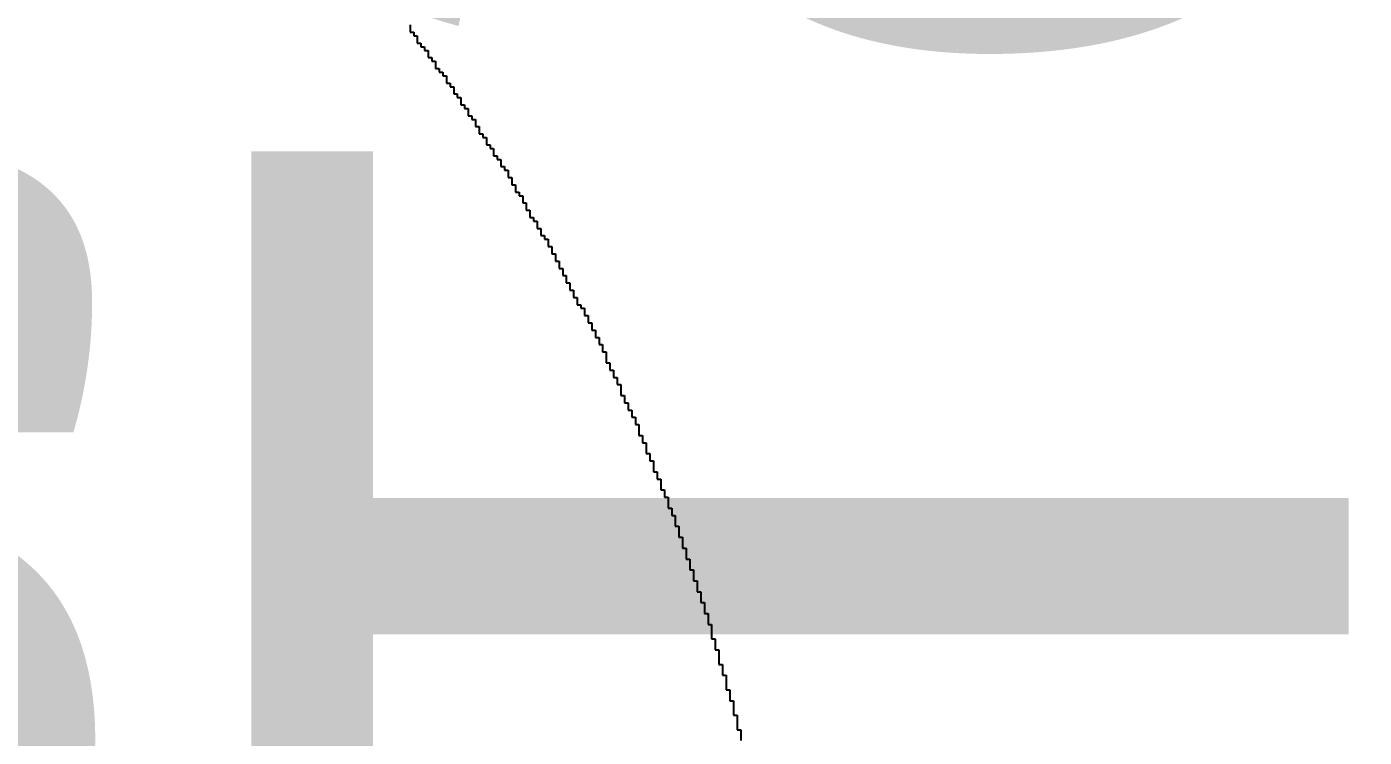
# Model space of a CAD drawing. Header units: millimetres. Extents: x 38.3 to 116.8, y 314 to 397.1.
# Drawn here: x 102.15 to 105.807, y 380.044 to 381.987 of the extents above; entities that cross this region are included whole.
import ezdxf

# ---------------------------------------------------------------- set-up
doc = ezdxf.new("R2010")
doc.units = ezdxf.units.MM
doc.layers.add('BottomOverlay', color=54, linetype='Continuous')
doc.layers.add('TopOverlay', color=2, linetype='Continuous')

# ---------------------------------------------------------------- blocks, each defined once
blk = doc.blocks.new('4S6TMP_L____85')
at = {"layer": 'TopOverlay'}
for p, q in [((4.2654, 3.2777), (4.2654, 3.2678)), ((4.2654, 3.2678), (4.2654, 3.2579)), ((4.2654, 3.2579), (4.2754, 3.2579)), ((4.2754, 3.2579), (4.2754, 3.2479)), ((4.2754, 3.2479), (4.2853, 3.2479)), ((4.2853, 3.2479), (4.2853, 3.238)), ((4.2853, 3.238), (4.2853, 3.2281)), ((4.2853, 3.2281), (4.2953, 3.2281)), ((4.2953, 3.2281), (4.2953, 3.2181)), ((4.2953, 3.2181), (4.3052, 3.2181)), ((4.3052, 3.2181), (4.3052, 3.2082)), ((4.3052, 3.2082), (4.3151, 3.2082)), ((4.3151, 3.2082), (4.3151, 3.1982)), ((4.3151, 3.1982), (4.3151, 3.1883)), ((4.3151, 3.1883), (4.3251, 3.1883)), ((4.3251, 3.1883), (4.3251, 3.1784)), ((4.3251, 3.1784), (4.335, 3.1784)), ((4.335, 3.1784), (4.335, 3.1684)), ((4.335, 3.1684), (4.335, 3.1585)), ((4.335, 3.1585), (4.3449, 3.1585)), ((4.3449, 3.1585), (4.3449, 3.1486)), ((4.3449, 3.1486), (4.3549, 3.1486)), ((4.3549, 3.1486), (4.3549, 3.1386)), ((4.3549, 3.1386), (4.3648, 3.1386)), ((4.3648, 3.1386), (4.3648, 3.1287)), ((4.3648, 3.1287), (4.3648, 3.1188)), ((4.3648, 3.1188), (4.3747, 3.1188)), ((4.3747, 3.1188), (4.3747, 3.1088)), ((4.3747, 3.1088), (4.3847, 3.1088)), ((4.3847, 3.1088), (4.3847, 3.0989)), ((4.3847, 3.0989), (4.3847, 3.089)), ((4.3847, 3.089), (4.3946, 3.089)), ((4.3946, 3.089), (4.3946, 3.079)), ((4.3946, 3.079), (4.4045, 3.079)), ((4.4045, 3.079), (4.4045, 3.0691)), ((4.4045, 3.0691), (4.4045, 3.0592)), ((4.4045, 3.0592), (4.4145, 3.0592)), ((4.4145, 3.0592), (4.4145, 3.0492)), ((4.4145, 3.0492), (4.4244, 3.0492)), ((4.4244, 3.0492), (4.4244, 3.0393)), ((4.4244, 3.0393), (4.4244, 3.0294)), ((4.4244, 3.0294), (4.4343, 3.0294)), ((4.4343, 3.0294), (4.4343, 3.0194)), ((4.4343, 3.0194), (4.4443, 3.0194)), ((4.4443, 3.0194), (4.4443, 3.0095)), ((4.4443, 3.0095), (4.4443, 2.9996)), ((4.4443, 2.9996), (4.4542, 2.9996)), ((4.4542, 2.9996), (4.4542, 2.9896)), ((4.4542, 2.9896), (4.4542, 2.9797)), ((4.4542, 2.9797), (4.4641, 2.9797)), ((4.4641, 2.9797), (4.4641, 2.9698)), ((4.4641, 2.9698), (4.4741, 2.9698)), ((4.4741, 2.9698), (4.4741, 2.9598)), ((4.4741, 2.9598), (4.4741, 2.9499)), ((4.4741, 2.9499), (4.484, 2.9499)), ((4.484, 2.9499), (4.484, 2.94)), ((4.484, 2.94), (4.4939, 2.94)), ((4.4939, 2.94), (4.4939, 2.93)), ((4.4939, 2.93), (4.4939, 2.9201)), ((4.4939, 2.9201), (4.5039, 2.9201)), ((4.5039, 2.9201), (4.5039, 2.9102)), ((4.5039, 2.9102), (4.5138, 2.9102)), ((4.5138, 2.9102), (4.5138, 2.9002)), ((4.5138, 2.9002), (4.5138, 2.8903)), ((4.5138, 2.8903), (4.5237, 2.8903)), ((4.5237, 2.8903), (4.5237, 2.8804)), ((4.5237, 2.8804), (4.5337, 2.8804)), ((4.5337, 2.8804), (4.5337, 2.8704)), ((4.5337, 2.8704), (4.5337, 2.8605)), ((4.5337, 2.8605), (4.5436, 2.8605)), ((4.5436, 2.8605), (4.5436, 2.8506)), ((4.5436, 2.8506), (4.5436, 2.8406)), ((4.5436, 2.8406), (4.5535, 2.8406)), ((4.5535, 2.8406), (4.5535, 2.8307)), ((4.5535, 2.8307), (4.5535, 2.8208)), ((4.5535, 2.8208), (4.5635, 2.8208)), ((4.5635, 2.8208), (4.5635, 2.8108)), ((4.5635, 2.8108), (4.5734, 2.8108)), ((4.5734, 2.8108), (4.5734, 2.8009)), ((4.5734, 2.8009), (4.5734, 2.791)), ((4.5734, 2.791), (4.5833, 2.791)), ((4.5833, 2.791), (4.5833, 2.781)), ((4.5833, 2.781), (4.5833, 2.7711)), ((4.5833, 2.7711), (4.5933, 2.7711)), ((4.5933, 2.7711), (4.5933, 2.7612)), ((4.5933, 2.7612), (4.5933, 2.7512)), ((4.5933, 2.7512), (4.6032, 2.7512)), ((4.6032, 2.7512), (4.6032, 2.7413)), ((4.6032, 2.7413), (4.6131, 2.7413)), ((4.6131, 2.7413), (4.6131, 2.7314)), ((4.6131, 2.7314), (4.6131, 2.7214)), ((4.6131, 2.7214), (4.6231, 2.7214)), ((4.6231, 2.7214), (4.6231, 2.7115)), ((4.6231, 2.7115), (4.6231, 2.7016)), ((4.6231, 2.7016), (4.633, 2.7016)), ((4.633, 2.7016), (4.633, 2.6916)), ((4.633, 2.6916), (4.6429, 2.6916)), ((4.6429, 2.6916), (4.6429, 2.6817)), ((4.6429, 2.6817), (4.6429, 2.6718)), ((4.6429, 2.6718), (4.6529, 2.6718)), ((4.6529, 2.6718), (4.6529, 2.6618)), ((4.6529, 2.6618), (4.6529, 2.6519)), ((4.6529, 2.6519), (4.6628, 2.6519)), ((4.6628, 2.6519), (4.6628, 2.642)), ((4.6628, 2.642), (4.6628, 2.632)), ((4.6628, 2.632), (4.6727, 2.632)), ((4.6727, 2.632), (4.6727, 2.6221)), ((4.6727, 2.6221), (4.6727, 2.6121)), ((4.6727, 2.6121), (4.6827, 2.6121)), ((4.6827, 2.6121), (4.6827, 2.6022)), ((4.6827, 2.6022), (4.6827, 2.5923)), ((4.6827, 2.5923), (4.6926, 2.5923)), ((4.6926, 2.5923), (4.6926, 2.5823)), ((4.6926, 2.5823), (4.6926, 2.5724)), ((4.6926, 2.5724), (4.7025, 2.5724)), ((4.7025, 2.5724), (4.7025, 2.5625)), ((4.7025, 2.5625), (4.7025, 2.5525)), ((4.7025, 2.5525), (4.7125, 2.5525)), ((4.7125, 2.5525), (4.7125, 2.5426)), ((4.7125, 2.5426), (4.7125, 2.5327)), ((4.7125, 2.5327), (4.7224, 2.5327)), ((4.7224, 2.5327), (4.7224, 2.5227)), ((4.7224, 2.5227), (4.7224, 2.5128)), ((4.7224, 2.5128), (4.7323, 2.5128)), ((4.7323, 2.5128), (4.7323, 2.5029)), ((4.7323, 2.5029), (4.7423, 2.5029)), ((4.7423, 2.5029), (4.7423, 2.4929)), ((4.7423, 2.4929), (4.7423, 2.483)), ((4.7423, 2.483), (4.7522, 2.483)), ((4.7522, 2.483), (4.7522, 2.4731)), ((4.7522, 2.4731), (4.7522, 2.4631)), ((4.7522, 2.4631), (4.7621, 2.4631)), ((4.7621, 2.4631), (4.7621, 2.4532)), ((4.7621, 2.4532), (4.7621, 2.4433)), ((4.7621, 2.4433), (4.7721, 2.4433)), ((4.7721, 2.4433), (4.7721, 2.4333)), ((4.7721, 2.4333), (4.7721, 2.4234)), ((4.7721, 2.4234), (4.782, 2.4234)), ((4.782, 2.4234), (4.782, 2.4135)), ((4.782, 2.4135), (4.782, 2.4035)), ((4.782, 2.4035), (4.7919, 2.4035)), ((4.7919, 2.4035), (4.7919, 2.3936)), ((4.7919, 2.3936), (4.7919, 2.3837)), ((4.7919, 2.3837), (4.8019, 2.3837)), ((4.8019, 2.3837), (4.8019, 2.3737)), ((4.8019, 2.3737), (4.8019, 2.3638)), ((4.8019, 2.3638), (4.8019, 2.3539)), ((4.8019, 2.3539), (4.8118, 2.3539)), ((4.8118, 2.3539), (4.8118, 2.3439)), ((4.8118, 2.3439), (4.8118, 2.334)), ((4.8118, 2.334), (4.8217, 2.334)), ((4.8217, 2.334), (4.8217, 2.3241)), ((4.8217, 2.3241), (4.8217, 2.3141)), ((4.8217, 2.3141), (4.8317, 2.3141)), ((4.8317, 2.3141), (4.8317, 2.3042)), ((4.8317, 2.3042), (4.8317, 2.2943)), ((4.8317, 2.2943), (4.8416, 2.2943)), ((4.8416, 2.2943), (4.8416, 2.2843)), ((4.8416, 2.2843), (4.8416, 2.2744)), ((4.8416, 2.2744), (4.8416, 2.2645)), ((4.8416, 2.2645), (4.8515, 2.2645)), ((4.8515, 2.2645), (4.8515, 2.2545)), ((4.8515, 2.2545), (4.8515, 2.2446)), ((4.8515, 2.2446), (4.8615, 2.2446)), ((4.8615, 2.2446), (4.8615, 2.2347)), ((4.8615, 2.2347), (4.8615, 2.2247)), ((4.8615, 2.2247), (4.8714, 2.2247)), ((4.8714, 2.2247), (4.8714, 2.2148)), ((4.8714, 2.2148), (4.8714, 2.2049)), ((4.8714, 2.2049), (4.8814, 2.2049)), ((4.8814, 2.2049), (4.8814, 2.1949)), ((4.8814, 2.1949), (4.8814, 2.185)), ((4.8814, 2.185), (4.8913, 2.185)), ((4.8913, 2.185), (4.8913, 2.1751)), ((4.8913, 2.1751), (4.8913, 2.1651)), ((4.8913, 2.1651), (4.8913, 2.1552)), ((4.8913, 2.1552), (4.9012, 2.1552)), ((4.9012, 2.1552), (4.9012, 2.1453)), ((4.9012, 2.1453), (4.9012, 2.1353)), ((4.9012, 2.1353), (4.9112, 2.1353)), ((4.9112, 2.1353), (4.9112, 2.1254)), ((4.9112, 2.1254), (4.9112, 2.1155)), ((4.9112, 2.1155), (4.9112, 2.1055)), ((4.9112, 2.1055), (4.9211, 2.1055)), ((4.9211, 2.1055), (4.9211, 2.0956)), ((4.9211, 2.0956), (4.9211, 2.0857)), ((4.9211, 2.0857), (4.931, 2.0857)), ((4.931, 2.0857), (4.931, 2.0757)), ((4.931, 2.0757), (4.931, 2.0658)), ((4.931, 2.0658), (4.931, 2.0559)), ((4.931, 2.0559), (4.941, 2.0559)), ((4.941, 2.0559), (4.941, 2.0459)), ((4.941, 2.0459), (4.941, 2.036)), ((4.941, 2.036), (4.9509, 2.036)), ((4.9509, 2.036), (4.9509, 2.026)), ((4.9509, 2.026), (4.9509, 2.0161)), ((4.9509, 2.0161), (4.9509, 2.0062)), ((4.9509, 2.0062), (4.9608, 2.0062)), ((4.9608, 2.0062), (4.9608, 1.9962)), ((4.9608, 1.9962), (4.9608, 1.9863)), ((4.9608, 1.9863), (4.9708, 1.9863)), ((4.9708, 1.9863), (4.9708, 1.9764)), ((4.9708, 1.9764), (4.9708, 1.9664)), ((4.9708, 1.9664), (4.9708, 1.9565)), ((4.9708, 1.9565), (4.9807, 1.9565)), ((4.9807, 1.9565), (4.9807, 1.9466)), ((4.9807, 1.9466), (4.9807, 1.9366)), ((4.9807, 1.9366), (4.9906, 1.9366)), ((4.9906, 1.9366), (4.9906, 1.9267)), ((4.9906, 1.9267), (4.9906, 1.9168)), ((4.9906, 1.9168), (4.9906, 1.9068)), ((4.9906, 1.9068), (5.0006, 1.9068)), ((5.0006, 1.9068), (5.0006, 1.8969)), ((5.0006, 1.8969), (5.0006, 1.887)), ((5.0006, 1.887), (5.0006, 1.877)), ((5.0006, 1.877), (5.0105, 1.877)), ((5.0105, 1.877), (5.0105, 1.8671)), ((5.0105, 1.8671), (5.0105, 1.8572)), ((5.0105, 1.8572), (5.0105, 1.8472)), ((5.0105, 1.8472), (5.0204, 1.8472)), ((5.0204, 1.8472), (5.0204, 1.8373)), ((5.0204, 1.8373), (5.0204, 1.8274)), ((5.0204, 1.8274), (5.0204, 1.8174)), ((5.0204, 1.8174), (5.0304, 1.8174)), ((5.0304, 1.8174), (5.0304, 1.8075)), ((5.0304, 1.8075), (5.0304, 1.7976)), ((5.0304, 1.7976), (5.0304, 1.7876)), ((5.0304, 1.7876), (5.0403, 1.7876)), ((5.0403, 1.7876), (5.0403, 1.7777)), ((5.0403, 1.7777), (5.0403, 1.7678)), ((5.0403, 1.7678), (5.0403, 1.7578)), ((5.0403, 1.7578), (5.0502, 1.7578)), ((5.0502, 1.7578), (5.0502, 1.7479)), ((5.0502, 1.7479), (5.0502, 1.738)), ((5.0502, 1.738), (5.0502, 1.728)), ((5.0502, 1.728), (5.0602, 1.728)), ((5.0602, 1.728), (5.0602, 1.7181)), ((5.0602, 1.7181), (5.0602, 1.7082)), ((5.0602, 1.7082), (5.0602, 1.6982)), ((5.0602, 1.6982), (5.0701, 1.6982)), ((5.0701, 1.6982), (5.0701, 1.6883)), ((5.0701, 1.6883), (5.0701, 1.6784)), ((5.0701, 1.6784), (5.0701, 1.6684)), ((5.0701, 1.6684), (5.08, 1.6684)), ((5.08, 1.6684), (5.08, 1.6585)), ((5.08, 1.6585), (5.08, 1.6486)), ((5.08, 1.6486), (5.08, 1.6386)), ((5.08, 1.6386), (5.09, 1.6386)), ((5.09, 1.6386), (5.09, 1.6287)), ((5.09, 1.6287), (5.09, 1.6188)), ((5.09, 1.6188), (5.09, 1.6088)), ((5.09, 1.6088), (5.09, 1.5989)), ((5.09, 1.5989), (5.0999, 1.5989)), ((5.0999, 1.5989), (5.0999, 1.589)), ((5.0999, 1.589), (5.0999, 1.579)), ((5.0999, 1.579), (5.0999, 1.5691)), ((5.0999, 1.5691), (5.1098, 1.5691)), ((5.1098, 1.5691), (5.1098, 1.5592)), ((5.1098, 1.5592), (5.1098, 1.5492)), ((5.1098, 1.5492), (5.1098, 1.5393)), ((5.1098, 1.5393), (5.1098, 1.5294)), ((5.1098, 1.5294), (5.1198, 1.5294)), ((5.1198, 1.5294), (5.1198, 1.5194)), ((5.1198, 1.5194), (5.1198, 1.5095)), ((5.1198, 1.5095), (5.1198, 1.4996)), ((5.1198, 1.4996), (5.1297, 1.4996)), ((5.1297, 1.4996), (5.1297, 1.4896)), ((5.1297, 1.4896), (5.1297, 1.4797)), ((5.1297, 1.4797), (5.1297, 1.4698)), ((5.1297, 1.4698), (5.1297, 1.4598)), ((5.1297, 1.4598), (5.1396, 1.4598)), ((5.1396, 1.4598), (5.1396, 1.4499)), ((5.1396, 1.4499), (5.1396, 1.44)), ((5.1396, 1.44), (5.1396, 1.43)), ((5.1396, 1.43), (5.1496, 1.43)), ((5.1496, 1.43), (5.1496, 1.4201)), ((5.1496, 1.4201), (5.1496, 1.4101)), ((5.1496, 1.4101), (5.1496, 1.4002)), ((5.1496, 1.4002), (5.1496, 1.3903)), ((5.1496, 1.3903), (5.1595, 1.3903)), ((5.1595, 1.3903), (5.1595, 1.3803)), ((5.1595, 1.3803), (5.1595, 1.3704)), ((5.1595, 1.3704), (5.1595, 1.3605)), ((5.1595, 1.3605), (5.1595, 1.3505)), ((5.1595, 1.3505), (5.1694, 1.3505)), ((5.1694, 1.3505), (5.1694, 1.3406)), ((5.1694, 1.3406), (5.1694, 1.3307)), ((5.1694, 1.3307), (5.1694, 1.3207))]:
    blk.add_line(p, q, dxfattribs=at)

msp = doc.modelspace()

# ---------------------------------------------------------------- block references
msp.add_blockref('4S6TMP_L____85', (98.933, 378.714))

# ---------------------------------------------------------------- texts
at = {"layer": 'BottomOverlay', "text_generation_flag": 2}
for s, height, p in [('4S6TMP', 3, (105.7646, 388.874)), ('Digital Interface by', 2.999999, (102.2951, 388.874))]:
    msp.add_text(s, height=height, rotation=90, dxfattribs=at).set_placement(p)

doc.saveas('drawing.dxf')
